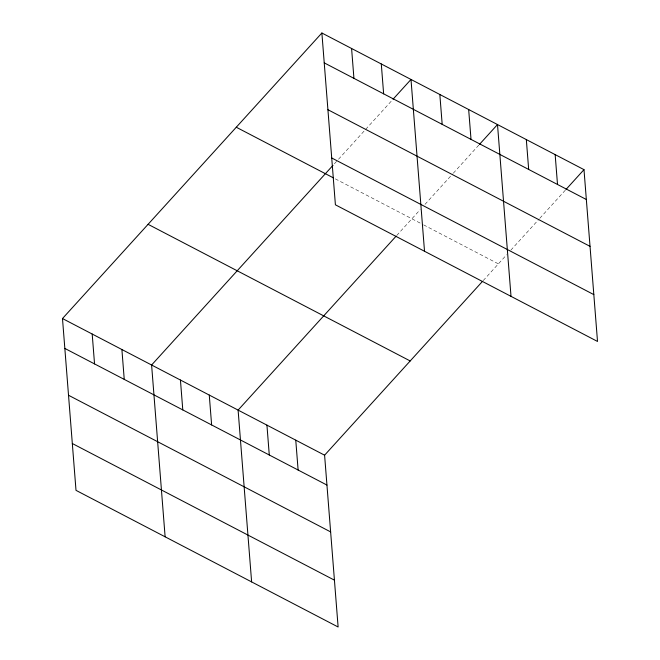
<?xml version="1.0" encoding="UTF-8"?>
<svg xmlns="http://www.w3.org/2000/svg" width="660" height="660" viewBox="0 0 660 660"><rect width="100%" height="100%" fill="white"/><g stroke="black" fill="none" stroke-linecap="round" stroke-linejoin="round"><path stroke-width="0.49" stroke-dasharray="3.3 2.47" d="M334.373 163.812L337.821 160.009M338.514 159.25L392.362 99.974M396.734 235.471L420.181 209.665M425.015 204.344L452.628 173.943M453.313 173.184L478.855 145.068M483.236 280.558L506.674 254.752M510.815 250.198L539.121 219.037M539.814 218.278L565.356 190.162M335.313 178.86L422.705 224.416M423.605 224.887L498.391 263.876"/><path stroke-width="0.99" d="M482.542 281.317L324.596 455.194L338.118 627L76.007 490.355L62.485 318.549L321.882 33L583.993 169.645L597.514 341.451L335.404 204.806L321.882 33M332.995 165.33L151.602 365.013L165.124 536.819M393.046 99.215L410.998 79.456L424.52 251.262M396.049 236.23L238.103 410.099L251.625 581.905M479.548 144.309L497.5 124.55L511.013 296.356M566.041 189.404L583.993 169.645M324.233 62.865L586.344 199.51M327.921 109.708L590.032 246.353M331.716 157.971L593.827 294.608M236.28 127.231L333.506 177.919M148.088 224.317L410.198 360.962M62.485 318.549L324.596 455.194M64.837 348.422L326.947 485.059M68.525 395.257L330.635 531.902M72.319 443.52L334.43 580.156M555.159 154.613L557.51 184.478M526.325 139.582L528.677 169.447M468.666 109.519L471.017 139.392M439.832 94.487L442.183 124.361M381.29 63.971L383.641 93.844M351.59 48.485L353.933 78.358M295.762 440.162L298.114 470.027M266.937 425.131L269.28 455.004M209.269 395.068L211.621 424.941M180.436 380.036L182.787 409.909M121.894 349.519L124.245 379.393M92.194 334.034L94.545 363.908"/></g></svg>
